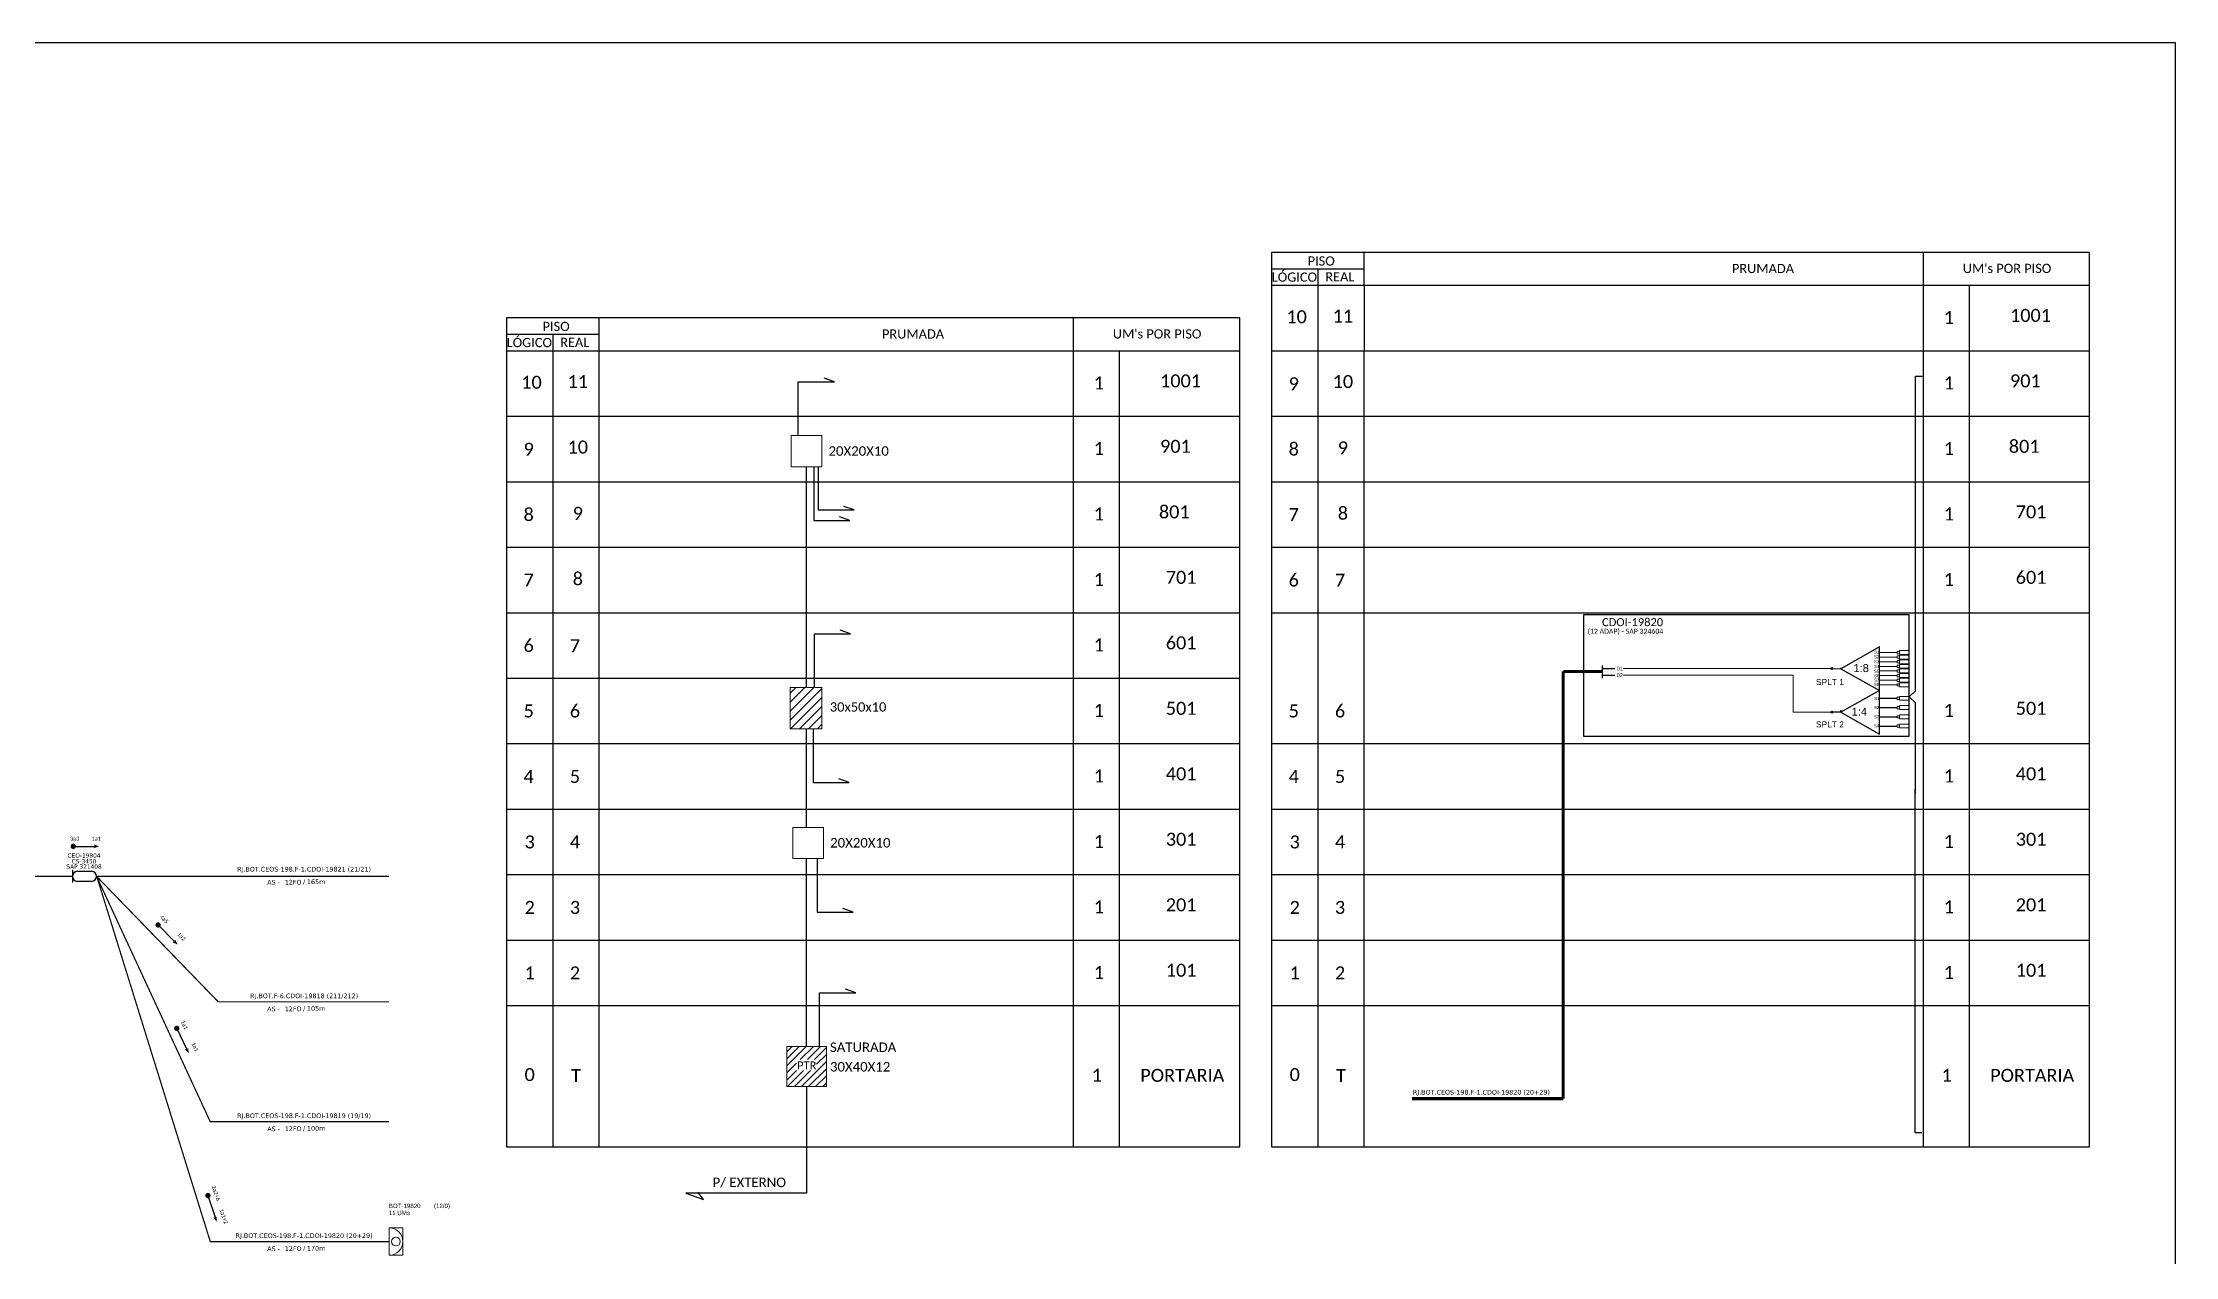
# Model space of a CAD drawing. Header units: metres. Extents: x -1286 to -445, y -500 to 94.
# Drawn here: x -978 to -445, y -209 to 94 of the extents above; entities that cross this region are included whole.
import ezdxf
from ezdxf.enums import TextEntityAlignment as Align

# ---------------------------------------------------------------- set-up
doc = ezdxf.new("R2010")
doc.units = ezdxf.units.M
for name, color, linetype, lineweight in [("20.0-LEGENDA DOS CDO'S", 1, 'Continuous', 0), ('20.1-CDO_INTERIOR', 1, 'Continuous', 0), ('40.1-ETIQUETAS', 1, 'Continuous', 20)]:
    doc.layers.add(name, color=color, linetype=linetype, lineweight=lineweight)
for name, color, linetype in [('20.5-CEO', 1, 'Continuous'), ('CD a instalar', 1, 'Continuous'), ('SETA', 7, 'Continuous'), ('texto', 255, 'Continuous')]:
    doc.layers.add(name, color=color, linetype=linetype)
doc.styles.add('ARIAL', font='arial.ttf')
doc.styles.add('siredit', font='verdana.ttf')
doc.styles.add('WMF-Calibri0', font='calibri.ttf')
doc.linetypes.add('FENCELINE1', pattern='A,0.25,-0.1,[133,ltypeshp.shx,S=0.1,R=0,X=-0.1,Y=0],-0.1,1', length=1.45)

# ---------------------------------------------------------------- blocks, each defined once
blk = doc.blocks.new('SPLT_1-8_SC-APC')
at = {"color": 1}
blk.add_lwpolyline([(-7.37, -2.1), (-17.04, -7.55), (-7.37, -13), (-7.37, -2.1)], dxfattribs=at)
at = {"color": 3, "lineweight": 0}
for points in [[(-2.99, -3.51), (-7.37, -3.51)], [(-7.37, -4.66), (-2.99, -4.66)], [(-2.41, -3.02), (-2.41, -4)], [(-2.41, -3.02), (0, -3.02)], [(-2.41, -4), (0, -4)], [(-2.41, -4.17), (-2.41, -5.16)], [(-2.41, -4.17), (0, -4.17)], [(-2.41, -5.16), (0, -5.16)], [(-2.41, -5.32), (-2.41, -6.31)], [(-2.41, -5.32), (0, -5.32)], [(-7.37, -5.82), (-2.99, -5.82)], [(-7.37, -6.97), (-2.99, -6.97)], [(-7.37, -8.12), (-2.99, -8.12)], [(-7.37, -9.28), (-2.99, -9.28)], [(-7.37, -10.43), (-2.99, -10.43)], [(-2.41, -6.31), (0, -6.31)], [(-2.41, -6.48), (-2.41, -7.46)], [(-2.41, -6.48), (0, -6.48)], [(-2.41, -7.46), (0, -7.46)], [(-2.41, -7.63), (-2.41, -8.62)], [(-2.41, -7.63), (0, -7.63)], [(-2.41, -8.62), (0, -8.62)], [(-2.41, -8.78), (-2.41, -9.77)], [(-2.41, -8.78), (0, -8.78)], [(-2.41, -9.77), (0, -9.77)], [(-2.41, -9.94), (-2.41, -10.92)], [(-2.41, -9.94), (0, -9.94)], [(-7.37, -11.58), (-2.99, -11.58)], [(-2.41, -10.92), (0, -10.92)], [(-2.41, -11.09), (-2.41, -12.08)], [(-2.41, -11.09), (0, -11.09)], [(-2.41, -12.08), (0, -12.08)]]:
    blk.add_lwpolyline(points, dxfattribs=at)
for points in [[(-2.99, -3.22), (-2.41, -3.22), (-2.41, -3.8), (-2.99, -3.8)], [(-2.99, -4.38), (-2.41, -4.38), (-2.41, -4.95), (-2.99, -4.95)], [(-2.99, -5.53), (-2.41, -5.53), (-2.41, -6.1), (-2.99, -6.1)], [(-2.99, -6.68), (-2.41, -6.68), (-2.41, -7.26), (-2.99, -7.26)], [(-2.99, -7.84), (-2.41, -7.84), (-2.41, -8.41), (-2.99, -8.41)], [(-2.99, -8.99), (-2.41, -8.99), (-2.41, -9.56), (-2.99, -9.56)], [(-2.99, -10.14), (-2.41, -10.14), (-2.41, -10.72), (-2.99, -10.72)], [(-2.99, -11.3), (-2.41, -11.3), (-2.41, -11.87), (-2.99, -11.87)]]:
    blk.add_lwpolyline(points, close=True, dxfattribs=at)
at = {"color": 1, "lineweight": 0}
blk.add_lwpolyline([(-17.04, -7.55), (-19.26, -7.55)], dxfattribs=at)
at = {"color": 1, "style": 'ARIAL'}
for s, height, p in [('S1', 0.75, (-8.74, -3.78)), ('S2', 0.75, (-8.74, -4.97)), ('1:8', 2, (-13.91, -8.4)), ('S3', 0.75, (-8.74, -6.18)), ('S4', 0.75, (-8.74, -7.36)), ('S5', 0.75, (-8.74, -8.57)), ('S6', 0.75, (-8.74, -9.69)), ('S7', 0.75, (-8.74, -10.78)), ('S8', 0.75, (-8.74, -11.9))]:
    blk.add_text(s, height=height, dxfattribs=at).set_placement(p)
blk = doc.blocks.new('SPLITTER FUTURO')
blk.add_point((0, 0))
at = {"style": 'ARIAL', "text_generation_flag": 6, "flags": 4}
for tag, p, height in [('SPLT', (-6.22, -4.1), 1.5), ('INSTAL.', (-6.25, -6.09), 1.25)]:
    blk.add_attdef(tag, p, '', height=height, rotation=180, dxfattribs=at)
blk = doc.blocks.new('SPLT_1-4_SC-APC')
at = {"color": 1, "linetype": 'Continuous', "ltscale": 2.5}
for points in [[(-7.37, -1.53), (-17.04, -6.98), (-7.37, -12.43), (-7.37, -1.53)], [(-17.04, -6.98), (-19.26, -6.98)]]:
    blk.add_lwpolyline(points, dxfattribs=at)
at = {"color": 3, "linetype": 'Continuous', "ltscale": 2.5}
for points in [[(-2.99, -3.51), (-7.37, -3.51)], [(-7.37, -5.82), (-2.99, -5.82)], [(-7.37, -8.12), (-2.99, -8.12)], [(-7.37, -10.43), (-2.99, -10.43)]]:
    blk.add_lwpolyline(points, dxfattribs=at)
at = {"color": 3, "lineweight": 0}
for points in [[(-2.99, -3.22), (-2.41, -3.22), (-2.41, -3.8), (-2.99, -3.8)], [(-2.99, -5.53), (-2.41, -5.53), (-2.41, -6.1), (-2.99, -6.1)], [(-2.99, -7.84), (-2.41, -7.84), (-2.41, -8.41), (-2.99, -8.41)], [(-2.99, -10.14), (-2.41, -10.14), (-2.41, -10.72), (-2.99, -10.72)]]:
    blk.add_lwpolyline(points, close=True, dxfattribs=at)
for points in [[(-2.41, -3.02), (-2.41, -4)], [(-2.41, -3.02), (0, -3.02)], [(-2.41, -4), (0, -4)], [(-2.41, -5.32), (-2.41, -6.31)], [(-2.41, -5.32), (0, -5.32)], [(-2.41, -6.31), (0, -6.31)], [(-2.41, -7.63), (-2.41, -8.62)], [(-2.41, -7.63), (0, -7.63)], [(-2.41, -8.62), (0, -8.62)], [(-2.41, -9.94), (-2.41, -10.92)], [(-2.41, -9.94), (0, -9.94)], [(-2.41, -10.92), (0, -10.92)]]:
    blk.add_lwpolyline(points, dxfattribs=at)
at = {"color": 1, "style": 'ARIAL'}
for s, height, p in [('S1', 0.75, (-8.74, -3.91)), ('1:4', 2, (-14.35, -7.83)), ('S2', 0.75, (-8.74, -6.17)), ('S3', 0.75, (-8.74, -8.52)), ('S4', 0.75, (-8.74, -10.78))]:
    blk.add_text(s, height=height, dxfattribs=at).set_placement(p)

msp = doc.modelspace()

# ---------------------------------------------------------------- hatches: boundary and pattern name
h = msp.add_hatch(color=3)
h.dxf.hatch_style = 1
edge = h.paths.add_edge_path()
edge.add_arc((-530.91, -62.3), 0.242, 0, 360)
h = msp.add_hatch()
h.set_pattern_fill('LINE', color=1, scale=0.5, angle=45)
h.paths.add_polyline_path([(-783.42, -67.02), (-791.36, -67.02), (-791.36, -77.36), (-783.42, -77.36)])
h = msp.add_hatch(color=3)
h.dxf.hatch_style = 1
edge = h.paths.add_edge_path()
edge.add_arc((-530.91, -73.2), 0.242, 0, 360)
h = msp.add_hatch()
h.set_pattern_fill('ANSI31', color=6, scale=10, style=0)
h.set_pattern_definition([(45, (-1405.6818, -552.3555), (-0.8838835, 0.8838835), [])])
h.paths.add_polyline_path([(-792.21, -166.78), (-782.3, -166.78), (-782.3, -156.73), (-792.21, -156.73)])
h.paths.add_polyline_path([(-789.78, -162.74), (-784.74, -162.74), (-784.74, -160.01), (-789.78, -160.01)], flags=16)

# ---------------------------------------------------------------- linework, layer by layer
for p, q in [((-862.27, 17.18), (-862.27, -181.84)), ((-678.98, -181.84), (-678.98, 17.18)), ((-671, 17.18), (-671, -181.84)), ((-466.5, -181.84), (-466.5, 17.18)), ((-862.27, -181.84), (-678.98, -181.84)), ((-671, -181.84), (-466.5, -181.84))]:
    msp.add_line(p, q)
at = {"color": 1}
for p, q in [((-592.93, -48.76), (-511.66, -48.76)), ((-592.93, -79.3), (-592.93, -48.76)), ((-511.66, -48.76), (-511.66, -79.3)), ((-511.66, -79.3), (-592.93, -79.3))]:
    msp.add_line(p, q, dxfattribs=at)
msp.add_lwpolyline([(-1286.07, -499.81), (-445.07, -499.81), (-445.07, 94.19), (-1286.07, 94.19)], close=True)
at = {"color": 0}
for points in [[(-466.5, 41.77), (-671, 41.77)], [(-671, 37.66), (-647.86, 37.66)], [(-671, 33.55), (-466.5, 33.55)], [(-678.98, 25.4), (-862.27, 25.4)], [(-862.27, 21.29), (-839.13, 21.29)], [(-862.27, 17.18), (-678.98, 17.18)]]:
    msp.add_lwpolyline(points, dxfattribs=at)
for points in [[(-671, 41.77), (-671, 33.55)], [(-659.43, 37.66), (-659.43, 33.55)], [(-647.86, 33.55), (-647.86, 41.77)], [(-508.09, 41.77), (-508.09, 33.55)], [(-466.5, 33.55), (-466.5, 41.77)], [(-671, 33.55), (-466.5, 33.55)], [(-671, 33.55), (-466.5, 33.55)], [(-862.27, 25.4), (-862.27, 17.18)], [(-839.13, 17.18), (-839.13, 25.4)], [(-720.57, 25.4), (-720.57, 17.18)], [(-678.98, 17.18), (-678.98, 25.4)], [(-862.27, 17.18), (-678.98, 17.18)], [(-862.27, 17.18), (-678.98, 17.18)], [(-850.7, 21.29), (-850.7, 17.18)], [(-850.7, 17.18), (-850.7, -181.84)], [(-839.13, -181.84), (-839.13, 17.18)], [(-720.57, 17.18), (-720.57, -181.84)], [(-708.99, -181.84), (-708.99, 17.18)], [(-671, 17.18), (-466.5, 17.18)], [(-659.43, 17.18), (-659.43, -181.84)], [(-647.86, -181.84), (-647.86, 17.18)], [(-508.09, 17.18), (-508.09, -181.84)], [(-496.52, -181.84), (-496.52, 17.18)], [(-862.27, 0.81), (-678.98, 0.81)], [(-671, 0.81), (-466.5, 0.81)], [(-862.27, -15.57), (-678.98, -15.57)], [(-671, -15.57), (-466.5, -15.57)], [(-862.27, -31.94), (-678.98, -31.94)], [(-671, -31.94), (-466.5, -31.94)], [(-862.27, -48.31), (-678.98, -48.31)], [(-671, -48.31), (-466.5, -48.31)], [(-862.27, -64.68), (-678.98, -64.68)], [(-862.27, -81.05), (-678.98, -81.05)], [(-671, -81.05), (-466.5, -81.05)], [(-862.27, -97.43), (-678.98, -97.43)], [(-671, -97.43), (-466.5, -97.43)], [(-862.27, -113.8), (-678.98, -113.8)], [(-671, -113.8), (-466.5, -113.8)], [(-862.27, -130.17), (-678.98, -130.17)], [(-671, -130.17), (-466.5, -130.17)], [(-862.27, -146.54), (-678.98, -146.54)], [(-671, -146.54), (-466.5, -146.54)]]:
    msp.add_lwpolyline(points)
at = {"color": 7}
for points in [[(-671, 33.55), (-671, 17.18)], [(-659.43, 33.55), (-659.43, 17.18)], [(-647.86, 33.55), (-647.86, 17.18)], [(-508.09, 33.55), (-508.09, 17.18)], [(-496.52, 17.18), (-496.52, 33.55)], [(-466.5, 17.18), (-466.5, 33.55)]]:
    msp.add_lwpolyline(points, dxfattribs=at)
at = {"color": 3}
for points in [[(-510.05, -93.53), (-510.05, -70.83), (-511.62, -69.32), (-510.05, -67.81), (-510.05, 10.78), (-508.4, 10.78)], [(-789.32, -4.05), (-789.32, 9.37), (-780.31, 9.37), (-782.89, 10.28)], [(-787.25, -67.02), (-787.25, -11.82)], [(-785.47, -11.82), (-785.47, -25.25), (-776.46, -25.25), (-779.04, -24.33)], [(-784.38, -11.82), (-784.38, -22.63), (-775.36, -22.63), (-777.94, -21.8)], [(-785.29, -67.02), (-785.29, -53.59), (-776.27, -53.59), (-778.85, -52.68)], [(-588.3, -62.3), (-585.21, -62.3)], [(-787.25, -101.99), (-787.25, -77.36)], [(-785.58, -77.36), (-785.58, -90.78), (-776.57, -90.78), (-779.15, -89.87)], [(-510.08, -161.58), (-510.09, -92.43)], [(-787.25, -156.73), (-787.25, -109.76)], [(-784.63, -109.76), (-784.63, -123.18), (-775.62, -123.18), (-778.19, -122.27)], [(-784, -156.73), (-784, -143.31), (-774.98, -143.31), (-777.56, -142.4)], [(-508.43, -178.34), (-510.08, -178.34), (-510.08, -161.58)]]:
    msp.add_lwpolyline(points, dxfattribs=at)
at = {"lineweight": 0}
for points in [[(-783.42, -11.82), (-791.08, -11.82), (-791.08, -4.05), (-783.42, -4.05)], [(-783.01, -109.76), (-790.67, -109.76), (-790.67, -101.99), (-783.01, -101.99)]]:
    msp.add_lwpolyline(points, close=True, dxfattribs=at)
at = {"color": 1, "const_width": 0.8}
for points in [[(-598.1, -63.01), (-588.3, -63.01)], [(-598.1, -63.01), (-598.1, -169.8)], [(-635.89, -169.8), (-598.1, -169.8)]]:
    msp.add_lwpolyline(points, dxfattribs=at)
at = {"color": 1}
for points in [[(-588.3, -64.65), (-588.3, -61.51)], [(-787.31, -166.78), (-787.31, -193.4), (-817.45, -193.4)], [(-817.45, -193.4), (-813.04, -195)], [(-813.04, -195), (-814.44, -193.17)]]:
    msp.add_lwpolyline(points, dxfattribs=at)
at = {"color": 2}
msp.add_lwpolyline([(-588.3, -63.93), (-585.21, -63.93)], dxfattribs=at)
at = {"color": 3, "lineweight": 0}
msp.add_lwpolyline([(-530.91, -62.3), (-578.32, -62.3), (-583.07, -62.3)], dxfattribs=at)
at = {"color": 2, "lineweight": 0}
for points in [[(-540.59, -63.93), (-583.07, -63.93)], [(-540.59, -63.93), (-540.59, -73.2)], [(-530.91, -73.2), (-540.59, -73.2)]]:
    msp.add_lwpolyline(points, dxfattribs=at)
at = {"color": 1, "lineweight": 0}
msp.add_lwpolyline([(-791.36, -67.02), (-783.42, -67.02), (-783.42, -77.36), (-791.36, -77.36)], close=True, dxfattribs=at)
at = {"color": 7, "const_width": 0.664}
msp.add_lwpolyline([(-970.91, -106.73, 1), (-970.25, -106.73, 1)], format="xyb", close=True, dxfattribs=at)
at = {"color": 6, "lineweight": 0}
msp.add_lwpolyline([(-782.3, -156.73), (-792.21, -156.73), (-792.21, -166.78), (-782.3, -166.78)], close=True, dxfattribs=at)
at = {"color": 3}
for centre in [(-530.91, -62.3), (-530.91, -73.2)]:
    msp.add_circle(centre, 0.242, dxfattribs=at)
at = {"layer": '20.1-CDO_INTERIOR', "color": 1, "lineweight": 18}
msp.add_lwpolyline([(-888.2, -208.97), (-888.2, -202.11), (-891.63, -202.11), (-891.63, -208.97)], close=True, dxfattribs=at)
msp.add_circle((-889.92, -205.54), 1.1, dxfattribs=at)
msp.add_arc((-891.63, -205.54), 3.43, 270, 90, dxfattribs=at)
at = {"layer": '20.5-CEO', "color": 5}
for p, q in [((-969.52, -112.97), (-966, -112.97)), ((-966, -115.48), (-969.52, -115.48))]:
    msp.add_line(p, q, dxfattribs=at)
msp.add_lwpolyline([(-970.78, -112.71), (-970.78, -115.74)], dxfattribs=at)
for centre, start, end in [((-969.52, -114.23), 90, 270), ((-966, -114.23), 270, 90)]:
    msp.add_arc(centre, 1.26, start, end, dxfattribs=at)
at = {"layer": 'CD a instalar', "color": 5, "linetype": 'FENCELINE1', "ltscale": 7, "const_width": 0.31}
msp.add_lwpolyline([(-1051.43, -114.23), (-970.78, -114.23)], dxfattribs=at)
at = {"layer": 'CD a instalar', "color": 7, "linetype": 'FENCELINE1', "ltscale": 7, "const_width": 0.31}
for points in [[(-934.33, -145.6), (-964.75, -114.23)], [(-934.33, -145.6), (-891.63, -145.6)]]:
    msp.add_lwpolyline(points, dxfattribs=at)
at = {"layer": 'CD a instalar', "color": 8, "linetype": 'FENCELINE1', "ltscale": 7}
msp.add_lwpolyline([(-964.75, -114.23, 0.31, 0.31, 0), (-936.33, -175.57, 0.31, 0.31, 0), (-891.63, -175.57, 0.31, 0.31, 0)], format="xyseb", dxfattribs=at)
at = {"layer": 'CD a instalar', "color": 8, "linetype": 'FENCELINE1', "ltscale": 7, "const_width": 0.31}
msp.add_lwpolyline([(-964.72, -114.22), (-891.63, -114.22)], dxfattribs=at)
at = {"layer": 'CD a instalar', "color": 1, "linetype": 'FENCELINE1', "ltscale": 7}
msp.add_lwpolyline([(-964.72, -114.22, 0.31, 0.31, 0), (-936.33, -205.55, 0.31, 0.31, 0), (-891.63, -205.54, 0.31, 0.31, 0)], format="xyseb", dxfattribs=at)
at = {"layer": 'SETA', "color": 7}
msp.add_lwpolyline([(-970.58, -106.73), (-964.87, -106.73)], dxfattribs=at)
at = {"layer": 'SETA', "const_width": 0.664}
for points in [[(-949.61, -126.14, 1), (-949.15, -126.62, 1)], [(-944.86, -151.93, 1), (-944.57, -152.53, 1)], [(-937.03, -193.72, 1), (-936.82, -194.35, 1)]]:
    msp.add_lwpolyline(points, format="xyb", close=True, dxfattribs=at)
at = {"layer": 'SETA'}
for points in [[(-949.38, -126.38), (-945.36, -130.43)], [(-944.72, -152.23), (-942.24, -157.37)], [(-936.92, -194.04), (-935.12, -199.45)]]:
    msp.add_lwpolyline(points, dxfattribs=at)
at = {"layer": 'SETA', "color": 7}
msp.add_solid([(-965.33, -106.28), (-964.12, -106.72), (-965.33, -107.16)], dxfattribs=at)
at = {"layer": 'SETA'}
for points in [[(-945.05, -130.12), (-944.51, -131.3), (-945.68, -130.74)], [(-941.84, -157.18), (-941.71, -158.47), (-942.64, -157.57)], [(-934.7, -199.31), (-934.73, -200.61), (-935.54, -199.59)]]:
    msp.add_solid(points, dxfattribs=at)

# ---------------------------------------------------------------- block references
at = {"color": 3}
for name, p in [('SPLT_1-8_SC-APC', (-511.65, -54.76)), ('SPLT_1-4_SC-APC', (-511.65, -66.22))]:
    msp.add_blockref(name, p, dxfattribs=at)
ref = msp.add_blockref('SPLITTER FUTURO', (-528.69, -62.3))
ref.add_attrib('SPLT', 'SPLT 1', (-534.91, -66.4), dxfattribs={"height": 1.5, "rotation": 180, "style": 'ARIAL', "text_generation_flag": 6})
ref = msp.add_blockref('SPLITTER FUTURO', (-528.69, -72.89))
ref.add_attrib('SPLT', 'SPLT 2', (-534.91, -76.99), dxfattribs={"height": 1.5, "rotation": 180, "style": 'ARIAL', "text_generation_flag": 6})

# ---------------------------------------------------------------- texts
at = {"color": 0, "style": 'WMF-Calibri0'}
for s, p in [('  LÓGICO', (-672.59, 34.44)), ('     PISO', (-666.04, 38.47)), ('PRUMADA', (-555.92, 36.59)), ("UM's POR PISO", (-498.2, 36.61)), ('    REAL', (-660.82, 34.5)), ('     PISO', (-857.31, 22.1)), ('PRUMADA', (-768.4, 20.21)), ("UM's POR PISO", (-710.68, 20.24)), ('  LÓGICO', (-863.85, 18.07)), ('    REAL', (-852.09, 18.12))]:
    msp.add_text(s, height=2.3, dxfattribs=at).set_placement(p)
at = {"color": 7, "style": 'WMF-Calibri0'}
for s, p in [('10', (-664.75, 25.67)), ('11', (-653.18, 25.85)), ('10', (-856.02, 9.29)), ('11', (-844.45, 9.47)), ('10', (-653.18, 9.47)), ('10', (-844.45, -6.9)), ('9', (-653.18, -7.12)), ('9', (-844.45, -23.49)), ('8', (-653.18, -23.45)), ('8', (-844.45, -39.82))]:
    msp.add_text(s, height=3.24, dxfattribs=at).set_placement(p, align=Align.MIDDLE_CENTER)
for s, height, p in [('1001', 3.24, (-486.4, 24.39)), ('1001', 3.24, (-698.88, 8.02)), ('901', 3.24, (-486.4, 8.02)), ('901', 3.24, (-698.88, -8.35)), ('801', 3.24, (-486.69, -8.35)), ('20X20X10', 2.373, (-781.77, -9.08)), ('801', 3.24, (-699.17, -24.73)), ('701', 3.24, (-484.97, -24.73)), ('701', 3.24, (-697.45, -41.1)), ('601', 3.24, (-484.97, -41.1)), ('601', 3.24, (-697.45, -57.47)), ('501', 3.24, (-697.45, -73.84)), ('501', 3.24, (-484.97, -73.84)), ('401', 3.24, (-697.45, -90.21)), ('401', 3.24, (-484.97, -90.21)), ('20X20X10', 2.373, (-781.36, -107.02)), ('301', 3.24, (-697.45, -106.58)), ('301', 3.24, (-484.97, -106.58)), ('201', 3.24, (-697.45, -122.96)), ('201', 3.24, (-484.97, -122.96)), ('101', 3.24, (-697.45, -139.33)), ('101', 3.24, (-484.97, -139.33)), ('PORTARIA', 3.24, (-703.83, -165.6)), ('PORTARIA', 3.24, (-491.36, -165.6)), ('P/ EXTERNO', 2.373, (-810.74, -191.92))]:
    msp.add_text(s, height=height, dxfattribs=at).set_placement(p)
at = {"color": 1, "style": 'WMF-Calibri0'}
msp.add_text('(12 ADAP) - SAP 324604', height=1.25, dxfattribs=at).set_placement((-582.55, -53.6), align=Align.CENTER)
msp.add_text('CDOI-19820', height=2, dxfattribs=at).set_placement((-588.4, -51.68))
at = {"style": 'ARIAL'}
for s, p in [('01', (-583.96, -62.3)), ('02', (-583.96, -63.93))]:
    msp.add_text(s, height=1, dxfattribs=at).set_placement(p, align=Align.MIDDLE_CENTER)
at = {"style": 'WMF-Calibri0'}
msp.add_text('30x50x10', height=2.319, dxfattribs=at).set_placement((-781.44, -73.04))
at = {"color": 6, "style": 'WMF-Calibri0'}
for s, height, p in [('SATURADA', 2.373, (-781.41, -158.14)), ('PTR', 2, (-789.62, -162.49)), ('30X40X12', 2.373, (-781.41, -163.02))]:
    msp.add_text(s, height=height, dxfattribs=at).set_placement(p)
at = {"color": 7, "char_height": 0.9957, "width": 16.8333, "attachment_point": 5}
for s, insert in [('{\\fCalibri|b0|i0|c0|p34;\\C7;3a3}', (-970.24, -104.81)), ('{\\fCalibri|b0|i0|c0|p34;\\C7;1a1}', (-964.83, -104.81))]:
    msp.add_mtext(s, dxfattribs=dict(at, insert=insert))
at = {"color": 7, "style": 'WMF-Calibri0', "flags": 4}
for tag, p in [('1', (-501.71, 25.48)), ('1', (-714.19, 9.11)), ('1', (-501.71, 9.11)), ('9', (-665.46, 8.91)), ('9', (-856.73, -7.46)), ('1', (-714.19, -7.27)), ('8', (-665.46, -7.39)), ('1', (-501.71, -7.27)), ('8', (-856.73, -23.77)), ('1', (-714.19, -23.64)), ('7', (-665.46, -23.77)), ('1', (-501.71, -23.64)), ('7', (-856.73, -40.14)), ('1', (-714.19, -40.01)), ('6', (-665.46, -40.14)), ('7', (-653.89, -40.21)), ('1', (-501.71, -40.01)), ('6', (-856.73, -56.51)), ('7', (-845.16, -56.58)), ('1', (-714.19, -56.38)), ('5', (-856.73, -72.88)), ('6', (-845.16, -72.88)), ('1', (-714.19, -72.75)), ('5', (-665.46, -72.88)), ('6', (-653.89, -72.88)), ('1', (-501.71, -72.75)), ('4', (-856.73, -89.25)), ('5', (-845.16, -89.25)), ('1', (-714.19, -89.13)), ('4', (-665.46, -89.25)), ('5', (-653.89, -89.25)), ('1', (-501.71, -89.13)), ('3', (-856.48, -105.63)), ('4', (-845.16, -105.63)), ('1', (-714.19, -105.5)), ('3', (-665.22, -105.63)), ('4', (-653.89, -105.63)), ('1', (-501.71, -105.5)), ('2', (-856.48, -122)), ('3', (-845.16, -122)), ('1', (-714.19, -121.87)), ('2', (-665.22, -122)), ('3', (-653.89, -122)), ('1', (-501.71, -121.87)), ('1', (-856.48, -138.37)), ('2', (-845.16, -138.37)), ('1', (-714.19, -138.24)), ('1', (-665.22, -138.37)), ('2', (-653.89, -138.37)), ('1', (-501.71, -138.24)), ('0', (-856.48, -163.79)), ('T', (-844.91, -164.02)), ('1', (-714.71, -163.96)), ('0', (-665.22, -163.79)), ('T', (-653.64, -164.02)), ('1', (-502.23, -163.96))]:
    msp.add_attdef(tag, text='XX', height=3.24, dxfattribs=at).set_placement(p, align=Align.MIDDLE_CENTER)
at = {"layer": "20.0-LEGENDA DOS CDO'S", "color": 1, "style": 'ARIAL'}
for s, p in [('BOT-19820', (-891.7, -197.17)), ('11 UMs', (-891.69, -198.93))]:
    msp.add_text(s, height=1.097, dxfattribs=at).set_placement(p)
msp.add_text('    (12/0)', height=1.097, dxfattribs=at).set_placement((-879.25, -197.17), align=Align.CENTER)
at = {"layer": '20.5-CEO', "color": 5, "style": 'siredit'}
for s, p in [('SAP 321408', (-967.89, -111.25)), ('CEO-19804', (-967.89, -108.48)), ('CS-3450', (-967.89, -109.93))]:
    msp.add_text(s, height=1.064, rotation=360, dxfattribs=at).set_placement(p, align=Align.TOP_CENTER)
at = {"layer": '40.1-ETIQUETAS', "color": 8, "style": 'siredit'}
for s, p in [('RJ.BOT.CEOS-198.F-1.CDOI-19821 (21/21)', (-912.88, -112.44)), ('RJ.BOT.CEOS-198.F-1.CDOI-19819 (19/19)', (-912.87, -174.08))]:
    msp.add_text(s, height=1.1614, dxfattribs=at).set_placement(p, align=Align.MIDDLE_CENTER)
for s, height, p in [('AS -', 1.161, (-918.92, -115.71)), ('12FO', 1.161, (-913.52, -115.69)), ('/', 1.16, (-912.6, -115.58)), ('AS -', 1.161, (-918.91, -177.35)), ('12FO', 1.161, (-913.51, -177.33)), ('/', 1.16, (-912.59, -177.22))]:
    msp.add_text(s, height=height, dxfattribs=at).set_placement(p, align=Align.MIDDLE_RIGHT)
for s, p in [('165m', (-912.17, -115.58)), ('100m', (-912.16, -177.22))]:
    msp.add_text(s, height=1.161, dxfattribs=at).set_placement(p, align=Align.MIDDLE_LEFT)
at = {"layer": '40.1-ETIQUETAS', "color": 7, "style": 'siredit'}
msp.add_text('RJ.BOT.F-6.CDOI-19818 (211/212)', height=1.1614, dxfattribs=at).set_placement((-912.87, -144.11), align=Align.MIDDLE_CENTER)
for s, height, p in [('AS -', 1.161, (-918.91, -147.38)), ('12FO', 1.161, (-913.51, -147.36)), ('/', 1.16, (-912.59, -147.25))]:
    msp.add_text(s, height=height, dxfattribs=at).set_placement(p, align=Align.MIDDLE_RIGHT)
msp.add_text('105m', height=1.161, dxfattribs=at).set_placement((-912.16, -147.25), align=Align.MIDDLE_LEFT)
at = {"layer": '40.1-ETIQUETAS', "color": 1, "style": 'siredit'}
for p in [(-618.55, -168.2), (-912.88, -204.06)]:
    msp.add_text('RJ.BOT.CEOS-198.F-1.CDOI-19820 (20+29)', height=1.1614, dxfattribs=at).set_placement(p, align=Align.MIDDLE_CENTER)
for s, height, p in [('AS -', 1.161, (-918.91, -207.32)), ('12FO', 1.161, (-913.51, -207.3)), ('/', 1.16, (-912.59, -207.2))]:
    msp.add_text(s, height=height, dxfattribs=at).set_placement(p, align=Align.MIDDLE_RIGHT)
msp.add_text('170m', height=1.161, dxfattribs=at).set_placement((-912.16, -207.2), align=Align.MIDDLE_LEFT)
at = {"layer": 'texto', "char_height": 0.9957, "width": 16.8333, "attachment_point": 5}
for s, insert, rotation in [('{\\fCalibri|b0|i0|c0|p34;\\C7;4a5}', (-947.85, -124.94), 314.7617), ('{\\fCalibri|b0|i0|c0|p34;\\C7;1a2}', (-943.54, -129.28), 314.7617), ('{\\fCalibri|b0|i0|c0|p34;\\C7;1a1}', (-942.8, -151.37), 295.7333), ('\\C7;\\fCalibri|b0|i0|c0|p34;1a1', (-940.14, -156.88), 295.7333), ('{\\fCalibri|b0|i0|c0|p34;\\C7;2a2+\\C1;6}', (-934.91, -193.43), 288.4307), ('{\\fCalibri|b0|i0|c0|p34;\\C7;1a1+\\C1;2}', (-932.97, -199.23), 288.4307)]:
    msp.add_mtext(s, dxfattribs=dict(at, insert=insert, rotation=rotation))

doc.saveas('drawing.dxf')
